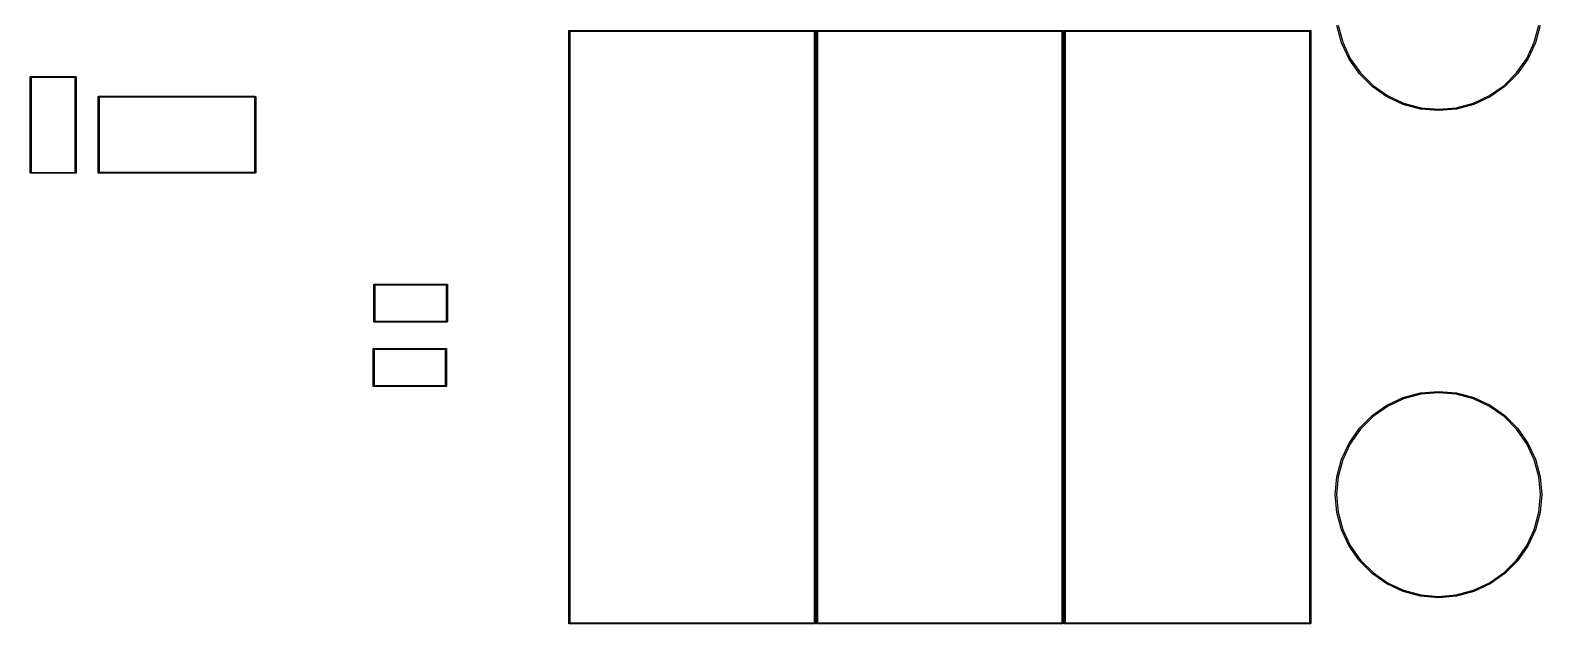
# Model space of a CAD drawing. Extents: x 83 to 245, y -137 to -50.
# Drawn here: x 168 to 245.5, y -136.6 to -106.1 of the extents above; entities that cross this region are included whole.
import ezdxf

# ---------------------------------------------------------------- set-up
doc = ezdxf.new("R2010")
doc.units = 0
doc.header["$MEASUREMENT"] = 0
doc.layers.add('BLACK', color=7, linetype='CONTINUOUS')

msp = doc.modelspace()

# ---------------------------------------------------------------- linework, layer by layer
at = {"layer": 'BLACK', "linetype": 'CONTINUOUS'}
for p, q in [((195.605, -106.174), (195.606, -106.172)), ((195.605, -106.176), (195.605, -106.174)), ((195.605, -136.574), (195.605, -106.176)), ((195.605, -106.176), (195.605, -106.176)), ((195.606, -106.169), (195.607, -106.167)), ((195.606, -106.172), (195.606, -106.169)), ((195.607, -106.167), (195.608, -106.165)), ((195.608, -106.165), (195.609, -106.164)), ((195.609, -106.164), (195.611, -106.162)), ((195.611, -106.162), (195.612, -106.16)), ((195.612, -106.16), (195.614, -106.159)), ((195.614, -106.159), (195.616, -106.157)), ((195.616, -106.157), (195.617, -106.156)), ((195.617, -106.156), (195.619, -106.155)), ((195.619, -106.155), (195.621, -106.154)), ((195.621, -106.154), (195.624, -106.154)), ((195.624, -106.154), (195.626, -106.153)), ((195.626, -106.153), (195.628, -106.153)), ((195.628, -106.153), (195.628, -106.153)), ((195.628, -106.153), (208.232, -106.153)), ((208.232, -106.153), (208.234, -106.153)), ((208.232, -106.153), (208.232, -106.153)), ((208.234, -106.153), (208.236, -106.154)), ((208.236, -106.154), (208.239, -106.154)), ((208.239, -106.154), (208.241, -106.155)), ((208.241, -106.155), (208.243, -106.156)), ((208.243, -106.156), (208.244, -106.157)), ((208.244, -106.157), (208.246, -106.159)), ((208.246, -106.159), (208.248, -106.16)), ((208.248, -106.16), (208.249, -106.162)), ((208.249, -106.162), (208.251, -106.164)), ((208.251, -106.164), (208.252, -106.165)), ((208.252, -106.165), (208.253, -106.167)), ((208.253, -106.167), (208.254, -106.169)), ((208.254, -106.169), (208.254, -106.172)), ((208.254, -106.172), (208.255, -106.174)), ((208.255, -106.174), (208.255, -106.176)), ((208.255, -106.176), (208.255, -106.176)), ((208.255, -106.176), (208.255, -136.58)), ((208.305, -106.174), (208.306, -106.172)), ((208.305, -106.176), (208.305, -106.174)), ((208.305, -136.574), (208.305, -106.176)), ((208.305, -106.176), (208.305, -106.176)), ((208.306, -106.169), (208.307, -106.167)), ((208.306, -106.172), (208.306, -106.169)), ((208.307, -106.167), (208.308, -106.165)), ((208.308, -106.165), (208.309, -106.164)), ((208.309, -106.164), (208.311, -106.162)), ((208.311, -106.162), (208.312, -106.16)), ((208.312, -106.16), (208.314, -106.159)), ((208.314, -106.159), (208.316, -106.157)), ((208.316, -106.157), (208.317, -106.156)), ((208.317, -106.156), (208.319, -106.155)), ((208.319, -106.155), (208.321, -106.154)), ((208.321, -106.154), (208.324, -106.154)), ((208.324, -106.154), (208.326, -106.153)), ((208.326, -106.153), (208.328, -106.153)), ((208.328, -106.153), (208.328, -106.153)), ((208.328, -106.153), (220.932, -106.153)), ((220.932, -106.153), (220.934, -106.153)), ((220.932, -106.153), (220.932, -106.153)), ((220.934, -106.153), (220.936, -106.154)), ((220.936, -106.154), (220.939, -106.154)), ((220.939, -106.154), (220.941, -106.155)), ((220.941, -106.155), (220.943, -106.156)), ((220.943, -106.156), (220.944, -106.157)), ((220.944, -106.157), (220.946, -106.159)), ((220.946, -106.159), (220.948, -106.16)), ((220.948, -106.16), (220.949, -106.162)), ((220.949, -106.162), (220.951, -106.164)), ((220.951, -106.164), (220.952, -106.165)), ((220.952, -106.165), (220.953, -106.167)), ((220.953, -106.167), (220.954, -106.169)), ((220.954, -106.169), (220.954, -106.172)), ((220.954, -106.172), (220.955, -106.174)), ((220.955, -106.174), (220.955, -106.176)), ((220.955, -106.176), (220.955, -106.176)), ((220.955, -106.176), (220.955, -136.58)), ((221.005, -106.174), (221.006, -106.172)), ((221.005, -106.176), (221.005, -106.174)), ((221.005, -136.574), (221.005, -106.176)), ((221.005, -106.176), (221.005, -106.176)), ((221.006, -106.169), (221.007, -106.167)), ((221.006, -106.172), (221.006, -106.169)), ((221.007, -106.167), (221.008, -106.165)), ((221.008, -106.165), (221.009, -106.164)), ((221.009, -106.164), (221.011, -106.162)), ((221.011, -106.162), (221.012, -106.16)), ((221.012, -106.16), (221.014, -106.159)), ((221.014, -106.159), (221.016, -106.157)), ((221.016, -106.157), (221.017, -106.156)), ((221.017, -106.156), (221.019, -106.155)), ((221.019, -106.155), (221.021, -106.154)), ((221.021, -106.154), (221.024, -106.154)), ((221.024, -106.154), (221.026, -106.153)), ((221.026, -106.153), (221.028, -106.153)), ((221.028, -106.153), (221.028, -106.153)), ((221.028, -106.153), (233.632, -106.153)), ((233.632, -106.153), (233.634, -106.153)), ((233.632, -106.153), (233.632, -106.153)), ((233.634, -106.153), (233.636, -106.154)), ((233.636, -106.154), (233.639, -106.154)), ((233.639, -106.154), (233.641, -106.155)), ((233.641, -106.155), (233.643, -106.156)), ((233.643, -106.156), (233.644, -106.157)), ((233.644, -106.157), (233.646, -106.159)), ((233.646, -106.159), (233.648, -106.16)), ((233.648, -106.16), (233.649, -106.162)), ((233.649, -106.162), (233.651, -106.164)), ((233.651, -106.164), (233.652, -106.165)), ((233.652, -106.165), (233.653, -106.167)), ((233.653, -106.167), (233.654, -106.169)), ((233.654, -106.169), (233.654, -106.172)), ((233.654, -106.172), (233.655, -106.174)), ((233.655, -106.174), (233.655, -106.176)), ((233.655, -106.176), (233.655, -106.176)), ((233.655, -106.176), (233.655, -136.58)), ((235.226, -106.783), (234.987, -105.891)), ((235.056, -105.879), (235.292, -106.759)), ((245.112, -106.759), (245.348, -105.879)), ((245.417, -105.891), (245.178, -106.783)), ((195.655, -106.203), (195.655, -136.553)), ((208.205, -106.203), (195.655, -106.203)), ((208.205, -136.553), (208.205, -106.203)), ((208.355, -106.203), (208.355, -136.553)), ((220.905, -106.203), (208.355, -106.203)), ((220.905, -136.553), (220.905, -106.203)), ((221.055, -106.203), (221.055, -136.553)), ((233.605, -106.203), (221.055, -106.203)), ((233.605, -136.553), (233.605, -106.203)), ((235.616, -107.62), (235.226, -106.783)), ((235.292, -106.759), (235.677, -107.584)), ((244.727, -107.584), (245.112, -106.759)), ((245.178, -106.783), (244.788, -107.62)), ((236.146, -108.376), (235.616, -107.62)), ((235.677, -107.584), (236.199, -108.331)), ((244.205, -108.331), (244.727, -107.584)), ((244.788, -107.62), (244.258, -108.376)), ((236.798, -109.028), (236.146, -108.376)), ((236.199, -108.331), (236.843, -108.975)), ((243.561, -108.975), (244.205, -108.331)), ((244.258, -108.376), (243.606, -109.028)), ((167.989, -108.534), (167.99, -108.531)), ((167.989, -108.536), (167.989, -108.534)), ((167.989, -113.46), (167.989, -108.536)), ((167.99, -108.529), (167.991, -108.527)), ((167.99, -108.531), (167.99, -108.529)), ((167.991, -108.527), (167.992, -108.525)), ((167.992, -108.525), (167.993, -108.524)), ((167.993, -108.524), (167.995, -108.522)), ((167.995, -108.522), (167.996, -108.52)), ((167.996, -108.52), (167.998, -108.519)), ((167.998, -108.519), (168, -108.517)), ((168, -108.517), (168.001, -108.516)), ((168.001, -108.516), (168.003, -108.515)), ((168.003, -108.515), (168.005, -108.514)), ((168.005, -108.514), (168.008, -108.514)), ((168.008, -108.514), (168.01, -108.513)), ((168.01, -108.513), (168.012, -108.513)), ((168.012, -108.513), (168.012, -108.513)), ((168.012, -108.513), (170.316, -108.513)), ((168.039, -108.563), (168.039, -113.433)), ((170.289, -108.563), (168.039, -108.563)), ((170.289, -113.433), (170.289, -108.563)), ((170.316, -108.513), (170.318, -108.513)), ((170.316, -108.513), (170.316, -108.513)), ((170.318, -108.513), (170.32, -108.514)), ((170.32, -108.514), (170.323, -108.514)), ((170.323, -108.514), (170.325, -108.515)), ((170.325, -108.515), (170.327, -108.516)), ((170.327, -108.516), (170.328, -108.517)), ((170.328, -108.517), (170.33, -108.519)), ((170.33, -108.519), (170.332, -108.52)), ((170.332, -108.52), (170.333, -108.522)), ((170.333, -108.522), (170.335, -108.524)), ((170.335, -108.524), (170.336, -108.525)), ((170.336, -108.525), (170.337, -108.527)), ((170.337, -108.527), (170.338, -108.529)), ((170.338, -108.529), (170.338, -108.532)), ((170.338, -108.532), (170.339, -108.534)), ((170.339, -108.534), (170.339, -108.536)), ((170.339, -108.536), (170.339, -108.536)), ((170.339, -108.536), (170.339, -113.46)), ((237.554, -109.558), (236.798, -109.028)), ((236.843, -108.975), (237.589, -109.497)), ((242.814, -109.497), (243.561, -108.975)), ((243.606, -109.028), (242.849, -109.558)), ((171.479, -109.552), (171.48, -109.549)), ((171.479, -109.554), (171.479, -109.552)), ((171.479, -113.458), (171.479, -109.554)), ((171.48, -109.547), (171.481, -109.545)), ((171.48, -109.549), (171.48, -109.547)), ((171.481, -109.545), (171.482, -109.543)), ((171.482, -109.543), (171.483, -109.542)), ((171.483, -109.542), (171.485, -109.54)), ((171.485, -109.54), (171.486, -109.538)), ((171.486, -109.538), (171.488, -109.537)), ((171.488, -109.537), (171.49, -109.535)), ((171.49, -109.535), (171.491, -109.534)), ((171.491, -109.534), (171.493, -109.533)), ((171.493, -109.533), (171.495, -109.532)), ((171.495, -109.532), (171.498, -109.532)), ((171.498, -109.532), (171.5, -109.531)), ((171.5, -109.531), (171.502, -109.531)), ((171.502, -109.531), (171.502, -109.531)), ((171.502, -109.531), (179.526, -109.531)), ((171.529, -109.581), (171.529, -113.431)), ((179.499, -109.581), (171.529, -109.581)), ((179.499, -113.431), (179.499, -109.581)), ((179.526, -109.531), (179.528, -109.531)), ((179.526, -109.531), (179.526, -109.531)), ((179.528, -109.531), (179.53, -109.532)), ((179.53, -109.532), (179.533, -109.532)), ((179.533, -109.532), (179.535, -109.533)), ((179.535, -109.533), (179.537, -109.534)), ((179.537, -109.534), (179.538, -109.535)), ((179.538, -109.535), (179.54, -109.537)), ((179.54, -109.537), (179.542, -109.538)), ((179.542, -109.538), (179.543, -109.54)), ((179.543, -109.54), (179.545, -109.542)), ((179.545, -109.542), (179.546, -109.543)), ((179.546, -109.543), (179.547, -109.545)), ((179.547, -109.545), (179.548, -109.547)), ((179.548, -109.547), (179.548, -109.55)), ((179.548, -109.55), (179.549, -109.552)), ((179.549, -109.552), (179.549, -109.554)), ((179.549, -109.554), (179.549, -109.554)), ((179.549, -109.554), (179.549, -113.458)), ((238.391, -109.948), (237.554, -109.558)), ((237.589, -109.497), (238.415, -109.882)), ((239.283, -110.187), (238.391, -109.948)), ((238.415, -109.882), (239.295, -110.118)), ((241.109, -110.118), (241.989, -109.882)), ((242.013, -109.948), (241.121, -110.187)), ((241.989, -109.882), (242.814, -109.497)), ((242.849, -109.558), (242.013, -109.948)), ((240.202, -110.267), (239.283, -110.187)), ((239.295, -110.118), (240.202, -110.197)), ((240.202, -110.197), (241.109, -110.118)), ((241.121, -110.187), (240.202, -110.267)), ((167.989, -113.462), (167.989, -113.46)), ((167.989, -113.46), (167.989, -113.46)), ((167.99, -113.464), (167.989, -113.462)), ((167.99, -113.467), (167.99, -113.464)), ((167.991, -113.469), (167.99, -113.467)), ((167.992, -113.471), (167.991, -113.469)), ((167.993, -113.472), (167.992, -113.471)), ((167.995, -113.474), (167.993, -113.472)), ((167.996, -113.476), (167.995, -113.474)), ((167.998, -113.477), (167.996, -113.476)), ((168, -113.479), (167.998, -113.477)), ((168.001, -113.48), (168, -113.479)), ((168.003, -113.481), (168.001, -113.48)), ((168.005, -113.482), (168.003, -113.481)), ((168.008, -113.482), (168.005, -113.482)), ((168.01, -113.483), (168.008, -113.482)), ((168.012, -113.483), (168.01, -113.483)), ((170.316, -113.483), (168.012, -113.483)), ((168.012, -113.483), (168.012, -113.483)), ((168.039, -113.433), (170.289, -113.433)), ((170.318, -113.483), (170.316, -113.483)), ((170.316, -113.483), (170.316, -113.483)), ((170.32, -113.482), (170.318, -113.483)), ((170.323, -113.482), (170.32, -113.482)), ((170.325, -113.481), (170.323, -113.482)), ((170.327, -113.48), (170.325, -113.481)), ((170.328, -113.479), (170.327, -113.48)), ((170.33, -113.477), (170.328, -113.479)), ((170.332, -113.476), (170.33, -113.477)), ((170.333, -113.474), (170.332, -113.476)), ((170.335, -113.472), (170.333, -113.474)), ((170.336, -113.471), (170.335, -113.472)), ((170.337, -113.469), (170.336, -113.471)), ((170.338, -113.467), (170.337, -113.469)), ((170.339, -113.462), (170.338, -113.464)), ((170.338, -113.464), (170.338, -113.467)), ((170.339, -113.46), (170.339, -113.46)), ((170.339, -113.46), (170.339, -113.462)), ((171.479, -113.46), (171.479, -113.458)), ((171.479, -113.458), (171.479, -113.458)), ((171.48, -113.462), (171.479, -113.46)), ((171.48, -113.465), (171.48, -113.462)), ((171.481, -113.467), (171.48, -113.465)), ((171.482, -113.469), (171.481, -113.467)), ((171.483, -113.47), (171.482, -113.469)), ((171.485, -113.472), (171.483, -113.47)), ((171.486, -113.474), (171.485, -113.472)), ((171.488, -113.475), (171.486, -113.474)), ((171.49, -113.477), (171.488, -113.475)), ((171.491, -113.478), (171.49, -113.477)), ((171.493, -113.479), (171.491, -113.478)), ((171.495, -113.48), (171.493, -113.479)), ((171.498, -113.48), (171.495, -113.48)), ((171.5, -113.481), (171.498, -113.48)), ((171.502, -113.481), (171.5, -113.481)), ((179.526, -113.481), (171.502, -113.481)), ((171.502, -113.481), (171.502, -113.481)), ((171.529, -113.431), (179.499, -113.431)), ((179.528, -113.481), (179.526, -113.481)), ((179.526, -113.481), (179.526, -113.481)), ((179.53, -113.48), (179.528, -113.481)), ((179.533, -113.48), (179.53, -113.48)), ((179.535, -113.479), (179.533, -113.48)), ((179.537, -113.478), (179.535, -113.479)), ((179.538, -113.477), (179.537, -113.478)), ((179.54, -113.475), (179.538, -113.477)), ((179.542, -113.474), (179.54, -113.475)), ((179.543, -113.472), (179.542, -113.474)), ((179.545, -113.47), (179.543, -113.472)), ((179.546, -113.469), (179.545, -113.47)), ((179.547, -113.467), (179.546, -113.469)), ((179.548, -113.465), (179.547, -113.467)), ((179.549, -113.46), (179.548, -113.462)), ((179.548, -113.462), (179.548, -113.465)), ((179.549, -113.458), (179.549, -113.458)), ((179.549, -113.458), (179.549, -113.46)), ((185.615, -121.094), (185.616, -119.19)), ((185.616, -119.185), (185.617, -119.183)), ((185.616, -119.188), (185.616, -119.185)), ((185.616, -119.19), (185.616, -119.188)), ((185.617, -119.183), (185.618, -119.181)), ((185.618, -119.181), (185.619, -119.179)), ((185.619, -119.179), (185.62, -119.178)), ((185.62, -119.178), (185.621, -119.176)), ((185.621, -119.176), (185.623, -119.174)), ((185.623, -119.174), (185.624, -119.173)), ((185.624, -119.173), (185.626, -119.171)), ((185.626, -119.171), (185.628, -119.17)), ((185.628, -119.17), (185.63, -119.169)), ((185.63, -119.169), (185.632, -119.168)), ((185.632, -119.168), (185.634, -119.168)), ((185.634, -119.168), (185.636, -119.167)), ((185.636, -119.167), (185.638, -119.167)), ((185.638, -119.167), (185.638, -119.167)), ((185.638, -119.167), (189.363, -119.167)), ((185.665, -119.217), (185.665, -121.067)), ((189.335, -119.217), (185.665, -119.217)), ((189.336, -121.067), (189.335, -119.217)), ((189.363, -119.167), (189.365, -119.167)), ((189.363, -119.167), (189.363, -119.167)), ((189.365, -119.167), (189.367, -119.168)), ((189.367, -119.168), (189.369, -119.168)), ((189.369, -119.168), (189.371, -119.169)), ((189.371, -119.169), (189.373, -119.17)), ((189.373, -119.17), (189.375, -119.171)), ((189.375, -119.171), (189.377, -119.173)), ((189.377, -119.173), (189.378, -119.174)), ((189.378, -119.174), (189.38, -119.176)), ((189.38, -119.176), (189.381, -119.178)), ((189.381, -119.178), (189.382, -119.179)), ((189.382, -119.179), (189.383, -119.181)), ((189.383, -119.181), (189.384, -119.183)), ((189.384, -119.183), (189.385, -119.186)), ((189.385, -119.186), (189.385, -119.188)), ((189.385, -119.188), (189.385, -119.19)), ((189.385, -119.19), (189.385, -119.19)), ((189.385, -119.19), (189.385, -121.094)), ((185.616, -121.094), (185.615, -121.094)), ((185.616, -121.096), (185.616, -121.094)), ((185.616, -121.098), (185.616, -121.096)), ((185.617, -121.101), (185.616, -121.098)), ((185.618, -121.103), (185.617, -121.101)), ((185.619, -121.105), (185.618, -121.103)), ((185.62, -121.106), (185.619, -121.105)), ((185.621, -121.108), (185.62, -121.106)), ((185.623, -121.11), (185.621, -121.108)), ((185.624, -121.111), (185.623, -121.11)), ((185.626, -121.113), (185.624, -121.111)), ((185.628, -121.114), (185.626, -121.113)), ((185.63, -121.115), (185.628, -121.114)), ((185.632, -121.116), (185.63, -121.115)), ((185.634, -121.116), (185.632, -121.116)), ((185.636, -121.117), (185.634, -121.116)), ((185.638, -121.117), (185.636, -121.117)), ((189.363, -121.117), (185.638, -121.117)), ((185.638, -121.117), (185.638, -121.117)), ((185.665, -121.067), (189.336, -121.067)), ((189.365, -121.117), (189.363, -121.117)), ((189.363, -121.117), (189.363, -121.117)), ((189.367, -121.116), (189.365, -121.117)), ((189.369, -121.116), (189.367, -121.116)), ((189.371, -121.115), (189.369, -121.116)), ((189.373, -121.114), (189.371, -121.115)), ((189.375, -121.113), (189.373, -121.114)), ((189.377, -121.111), (189.375, -121.113)), ((189.378, -121.11), (189.377, -121.111)), ((189.38, -121.108), (189.378, -121.11)), ((189.381, -121.106), (189.38, -121.108)), ((189.382, -121.105), (189.381, -121.106)), ((189.383, -121.103), (189.382, -121.105)), ((189.384, -121.101), (189.383, -121.103)), ((189.385, -121.098), (189.384, -121.101)), ((189.385, -121.094), (189.385, -121.094)), ((189.385, -121.094), (189.385, -121.096)), ((189.385, -121.096), (189.385, -121.098)), ((185.567, -122.49), (185.568, -122.487)), ((185.567, -122.492), (185.567, -122.49)), ((185.567, -124.396), (185.567, -122.492)), ((185.568, -122.485), (185.569, -122.483)), ((185.568, -122.487), (185.568, -122.485)), ((185.569, -122.483), (185.57, -122.481)), ((185.57, -122.481), (185.571, -122.48)), ((185.571, -122.48), (185.573, -122.478)), ((185.573, -122.478), (185.574, -122.476)), ((185.574, -122.476), (185.576, -122.475)), ((185.576, -122.475), (185.578, -122.473)), ((185.578, -122.473), (185.579, -122.472)), ((185.579, -122.472), (185.581, -122.471)), ((185.581, -122.471), (185.583, -122.47)), ((185.583, -122.47), (185.586, -122.47)), ((185.586, -122.47), (185.588, -122.469)), ((185.588, -122.469), (185.59, -122.469)), ((185.59, -122.469), (185.59, -122.469)), ((185.59, -122.469), (189.314, -122.469)), ((185.617, -122.519), (185.617, -124.369)), ((189.287, -122.519), (185.617, -122.519)), ((189.287, -124.369), (189.287, -122.519)), ((189.314, -122.469), (189.316, -122.469)), ((189.314, -122.469), (189.314, -122.469)), ((189.316, -122.469), (189.318, -122.47)), ((189.318, -122.47), (189.321, -122.47)), ((189.321, -122.47), (189.323, -122.471)), ((189.323, -122.471), (189.325, -122.472)), ((189.325, -122.472), (189.326, -122.473)), ((189.326, -122.473), (189.328, -122.475)), ((189.328, -122.475), (189.33, -122.476)), ((189.33, -122.476), (189.331, -122.478)), ((189.331, -122.478), (189.333, -122.48)), ((189.333, -122.48), (189.334, -122.481)), ((189.334, -122.481), (189.335, -122.483)), ((189.335, -122.483), (189.336, -122.485)), ((189.336, -122.485), (189.336, -122.488)), ((189.336, -122.488), (189.337, -122.49)), ((189.337, -122.49), (189.337, -122.492)), ((189.337, -122.492), (189.337, -122.492)), ((189.337, -122.492), (189.337, -124.396)), ((185.567, -124.398), (185.567, -124.396)), ((185.567, -124.396), (185.567, -124.396)), ((185.568, -124.4), (185.567, -124.398)), ((185.568, -124.403), (185.568, -124.4)), ((185.569, -124.405), (185.568, -124.403)), ((185.57, -124.407), (185.569, -124.405)), ((185.571, -124.408), (185.57, -124.407)), ((185.573, -124.41), (185.571, -124.408)), ((185.574, -124.412), (185.573, -124.41)), ((185.576, -124.413), (185.574, -124.412)), ((185.578, -124.415), (185.576, -124.413)), ((185.579, -124.416), (185.578, -124.415)), ((185.581, -124.417), (185.579, -124.416)), ((185.583, -124.418), (185.581, -124.417)), ((185.586, -124.418), (185.583, -124.418)), ((185.588, -124.419), (185.586, -124.418)), ((185.59, -124.419), (185.588, -124.419)), ((189.314, -124.419), (185.59, -124.419)), ((185.59, -124.419), (185.59, -124.419)), ((185.617, -124.369), (189.287, -124.369)), ((189.316, -124.419), (189.314, -124.419)), ((189.314, -124.419), (189.314, -124.419)), ((189.318, -124.418), (189.316, -124.419)), ((189.321, -124.418), (189.318, -124.418)), ((189.323, -124.417), (189.321, -124.418)), ((189.325, -124.416), (189.323, -124.417)), ((189.326, -124.415), (189.325, -124.416)), ((189.328, -124.413), (189.326, -124.415)), ((189.33, -124.412), (189.328, -124.413)), ((189.331, -124.41), (189.33, -124.412)), ((189.333, -124.408), (189.331, -124.41)), ((189.334, -124.407), (189.333, -124.408)), ((189.335, -124.405), (189.334, -124.407)), ((189.336, -124.403), (189.335, -124.405)), ((189.337, -124.398), (189.336, -124.4)), ((189.336, -124.4), (189.336, -124.403)), ((189.337, -124.396), (189.337, -124.396)), ((189.337, -124.396), (189.337, -124.398)), ((238.391, -124.996), (239.283, -124.757)), ((239.283, -124.757), (240.202, -124.677)), ((240.202, -124.747), (239.295, -124.826)), ((240.202, -124.677), (241.121, -124.757)), ((241.109, -124.826), (240.202, -124.747)), ((241.121, -124.757), (242.013, -124.996)), ((236.798, -125.916), (237.554, -125.386)), ((237.589, -125.447), (236.843, -125.969)), ((237.554, -125.386), (238.391, -124.996)), ((238.415, -125.062), (237.589, -125.447)), ((239.295, -124.826), (238.415, -125.062)), ((241.989, -125.062), (241.109, -124.826)), ((242.814, -125.447), (241.989, -125.062)), ((242.013, -124.996), (242.849, -125.386)), ((243.561, -125.969), (242.814, -125.447)), ((242.849, -125.386), (243.606, -125.916)), ((236.146, -126.568), (236.798, -125.916)), ((236.843, -125.969), (236.199, -126.613)), ((244.205, -126.613), (243.561, -125.969)), ((243.606, -125.916), (244.258, -126.568)), ((235.616, -127.325), (236.146, -126.568)), ((236.199, -126.613), (235.677, -127.359)), ((244.727, -127.359), (244.205, -126.613)), ((244.258, -126.568), (244.788, -127.325)), ((235.226, -128.161), (235.616, -127.325)), ((235.677, -127.359), (235.292, -128.185)), ((245.112, -128.185), (244.727, -127.359)), ((244.788, -127.325), (245.178, -128.161)), ((234.987, -129.053), (235.226, -128.161)), ((235.292, -128.185), (235.056, -129.065)), ((245.348, -129.065), (245.112, -128.185)), ((245.178, -128.161), (245.417, -129.053)), ((234.907, -129.972), (234.987, -129.053)), ((235.056, -129.065), (234.977, -129.972)), ((245.427, -129.972), (245.348, -129.065)), ((245.417, -129.053), (245.497, -129.972)), ((234.987, -130.891), (234.907, -129.972)), ((234.977, -129.972), (235.056, -130.879)), ((245.348, -130.879), (245.427, -129.972)), ((245.497, -129.972), (245.417, -130.891)), ((235.226, -131.783), (234.987, -130.891)), ((235.056, -130.879), (235.292, -131.759)), ((245.112, -131.759), (245.348, -130.879)), ((245.417, -130.891), (245.178, -131.783)), ((235.292, -131.759), (235.677, -132.584)), ((244.727, -132.584), (245.112, -131.759)), ((235.616, -132.619), (235.226, -131.783)), ((245.178, -131.783), (244.788, -132.619)), ((236.146, -133.376), (235.616, -132.619)), ((235.677, -132.584), (236.199, -133.331)), ((244.205, -133.331), (244.727, -132.584)), ((244.788, -132.619), (244.258, -133.376)), ((236.798, -134.028), (236.146, -133.376)), ((236.199, -133.331), (236.843, -133.975)), ((237.554, -134.558), (236.798, -134.028)), ((236.843, -133.975), (237.589, -134.497)), ((242.814, -134.497), (243.561, -133.975)), ((243.606, -134.028), (242.849, -134.558)), ((243.561, -133.975), (244.205, -133.331)), ((244.258, -133.376), (243.606, -134.028)), ((238.391, -134.948), (237.554, -134.558)), ((237.589, -134.497), (238.415, -134.882)), ((241.989, -134.882), (242.814, -134.497)), ((242.849, -134.558), (242.013, -134.948)), ((239.283, -135.187), (238.391, -134.948)), ((238.415, -134.882), (239.295, -135.118)), ((240.202, -135.267), (239.283, -135.187)), ((239.295, -135.118), (240.202, -135.197)), ((240.202, -135.197), (241.109, -135.118)), ((241.121, -135.187), (240.202, -135.267)), ((241.109, -135.118), (241.989, -134.882)), ((242.013, -134.948), (241.121, -135.187)), ((195.605, -136.582), (195.605, -136.574)), ((195.606, -136.584), (195.605, -136.582)), ((195.606, -136.587), (195.606, -136.584)), ((195.607, -136.589), (195.606, -136.587)), ((195.608, -136.591), (195.607, -136.589)), ((195.609, -136.592), (195.608, -136.591)), ((195.611, -136.594), (195.609, -136.592)), ((195.612, -136.596), (195.611, -136.594)), ((195.614, -136.597), (195.612, -136.596)), ((195.616, -136.599), (195.614, -136.597)), ((195.617, -136.6), (195.616, -136.599)), ((195.619, -136.601), (195.617, -136.6)), ((195.621, -136.602), (195.619, -136.601)), ((195.624, -136.602), (195.621, -136.602)), ((195.626, -136.603), (195.624, -136.602)), ((195.628, -136.603), (195.626, -136.603)), ((208.232, -136.603), (195.628, -136.603)), ((195.628, -136.603), (195.628, -136.603)), ((195.655, -136.553), (208.205, -136.553)), ((208.234, -136.603), (208.232, -136.603)), ((208.232, -136.603), (208.232, -136.603)), ((208.236, -136.602), (208.234, -136.603)), ((208.239, -136.602), (208.236, -136.602)), ((208.241, -136.601), (208.239, -136.602)), ((208.243, -136.6), (208.241, -136.601)), ((208.244, -136.599), (208.243, -136.6)), ((208.246, -136.597), (208.244, -136.599)), ((208.248, -136.596), (208.246, -136.597)), ((208.249, -136.594), (208.248, -136.596)), ((208.251, -136.592), (208.249, -136.594)), ((208.252, -136.591), (208.251, -136.592)), ((208.253, -136.589), (208.252, -136.591)), ((208.254, -136.587), (208.253, -136.589)), ((208.255, -136.582), (208.254, -136.584)), ((208.254, -136.584), (208.254, -136.587)), ((208.255, -136.58), (208.255, -136.58)), ((208.255, -136.58), (208.255, -136.582)), ((208.305, -136.582), (208.305, -136.574)), ((208.306, -136.584), (208.305, -136.582)), ((208.306, -136.587), (208.306, -136.584)), ((208.307, -136.589), (208.306, -136.587)), ((208.308, -136.591), (208.307, -136.589)), ((208.309, -136.592), (208.308, -136.591)), ((208.311, -136.594), (208.309, -136.592)), ((208.312, -136.596), (208.311, -136.594)), ((208.314, -136.597), (208.312, -136.596)), ((208.316, -136.599), (208.314, -136.597)), ((208.317, -136.6), (208.316, -136.599)), ((208.319, -136.601), (208.317, -136.6)), ((208.321, -136.602), (208.319, -136.601)), ((208.324, -136.602), (208.321, -136.602)), ((208.326, -136.603), (208.324, -136.602)), ((208.328, -136.603), (208.326, -136.603)), ((220.932, -136.603), (208.328, -136.603)), ((208.328, -136.603), (208.328, -136.603)), ((208.355, -136.553), (220.905, -136.553)), ((220.934, -136.603), (220.932, -136.603)), ((220.932, -136.603), (220.932, -136.603)), ((220.936, -136.602), (220.934, -136.603)), ((220.939, -136.602), (220.936, -136.602)), ((220.941, -136.601), (220.939, -136.602)), ((220.943, -136.6), (220.941, -136.601)), ((220.944, -136.599), (220.943, -136.6)), ((220.946, -136.597), (220.944, -136.599)), ((220.948, -136.596), (220.946, -136.597)), ((220.949, -136.594), (220.948, -136.596)), ((220.951, -136.592), (220.949, -136.594)), ((220.952, -136.591), (220.951, -136.592)), ((220.953, -136.589), (220.952, -136.591)), ((220.954, -136.587), (220.953, -136.589)), ((220.955, -136.582), (220.954, -136.584)), ((220.954, -136.584), (220.954, -136.587)), ((220.955, -136.58), (220.955, -136.58)), ((220.955, -136.58), (220.955, -136.582)), ((221.005, -136.582), (221.005, -136.574)), ((221.006, -136.584), (221.005, -136.582)), ((221.006, -136.587), (221.006, -136.584)), ((221.007, -136.589), (221.006, -136.587)), ((221.008, -136.591), (221.007, -136.589)), ((221.009, -136.592), (221.008, -136.591)), ((221.011, -136.594), (221.009, -136.592)), ((221.012, -136.596), (221.011, -136.594)), ((221.014, -136.597), (221.012, -136.596)), ((221.016, -136.599), (221.014, -136.597)), ((221.017, -136.6), (221.016, -136.599)), ((221.019, -136.601), (221.017, -136.6)), ((221.021, -136.602), (221.019, -136.601)), ((221.024, -136.602), (221.021, -136.602)), ((221.026, -136.603), (221.024, -136.602)), ((221.028, -136.603), (221.026, -136.603)), ((233.632, -136.603), (221.028, -136.603)), ((221.028, -136.603), (221.028, -136.603)), ((221.055, -136.553), (233.605, -136.553)), ((233.634, -136.603), (233.632, -136.603)), ((233.632, -136.603), (233.632, -136.603)), ((233.636, -136.602), (233.634, -136.603)), ((233.639, -136.602), (233.636, -136.602)), ((233.641, -136.601), (233.639, -136.602)), ((233.643, -136.6), (233.641, -136.601)), ((233.644, -136.599), (233.643, -136.6)), ((233.646, -136.597), (233.644, -136.599)), ((233.648, -136.596), (233.646, -136.597)), ((233.649, -136.594), (233.648, -136.596)), ((233.651, -136.592), (233.649, -136.594)), ((233.652, -136.591), (233.651, -136.592)), ((233.653, -136.589), (233.652, -136.591)), ((233.654, -136.587), (233.653, -136.589)), ((233.655, -136.582), (233.654, -136.584)), ((233.654, -136.584), (233.654, -136.587)), ((233.655, -136.58), (233.655, -136.58)), ((233.655, -136.58), (233.655, -136.582))]:
    msp.add_line(p, q, dxfattribs=at)

doc.saveas('drawing.dxf')
